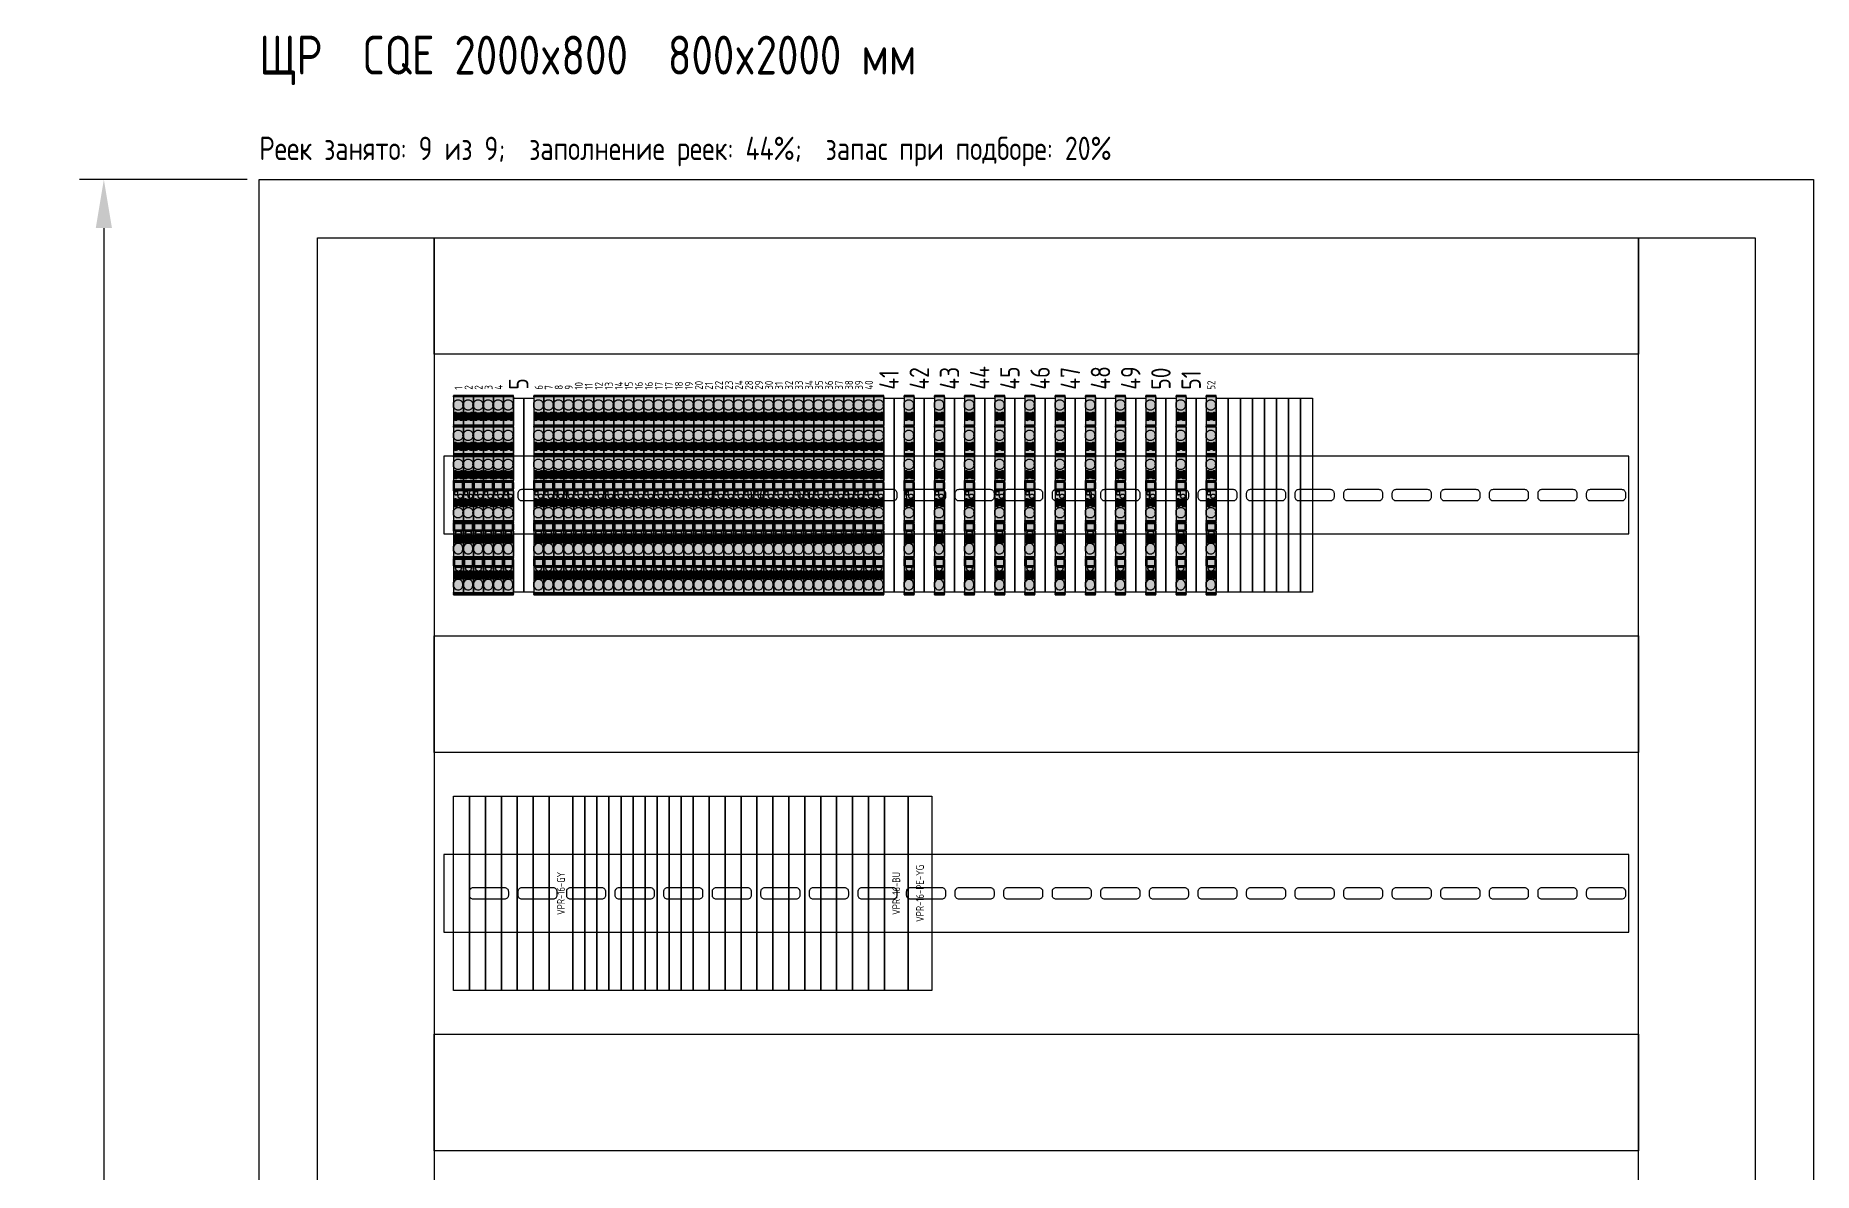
# Model space of a CAD drawing. Header units: millimetres. Extents: x -115 to 1965, y -2092 to 74.
# Drawn here: x -115 to 800, y -511 to 74 of the extents above; entities that cross this region are included whole.
import ezdxf
from ezdxf.enums import TextEntityAlignment as Align

# ---------------------------------------------------------------- set-up
doc = ezdxf.new("R2010")
doc.units = ezdxf.units.MM
for name, color, linetype in [('SXL_DEV', 7, 'Continuous'), ('SXL_DIM', 7, 'Continuous'), ('SXL_DUCT', 8, 'Continuous'), ('SXL_FRAME', 7, 'Continuous'), ('SXL_RAIL', 8, 'Continuous'), ('SXL_TEXT', 7, 'Continuous')]:
    doc.layers.add(name, color=color, linetype=linetype)
doc.styles.add('SX_GOST', font='GOST2304A.ttf')
doc.dimstyles.new('ISO-25', dxfattribs={"dimtxt": 2.5, "dimasz": 2.5, "dimexe": 1.25, "dimexo": 0.625, "dimtad": 1, "dimtxsty": 'Standard', "dimcen": 2.5, "dimadec": 0, "dimazin": 0, "dimtfac": 1, "dimtmove": 0, "dimatfit": 3, "dimfxl": 1, "dimarcsym": 0})

# ---------------------------------------------------------------- blocks, each defined once
blk = doc.blocks.new('*U21')
at = {"ltscale": 2}
blk.add_lwpolyline([(0, 20), (0, -20), (610, -20), (610, 20), (0, 20)], dxfattribs=at)
for points in [[(15.23, 3), (31.23, 3, -0.414214), (33.23, 1), (33.23, -1, -0.414214), (31.23, -3), (15.23, -3, -0.414214), (13.23, -1), (13.23, 1, -0.414214)], [(40.23, 3), (56.23, 3, -0.414214), (58.23, 1), (58.23, -1, -0.414214), (56.23, -3), (40.23, -3, -0.414214), (38.23, -1), (38.23, 1, -0.414214)], [(65.23, 3), (81.23, 3, -0.414214), (83.23, 1), (83.23, -1, -0.414214), (81.23, -3), (65.23, -3, -0.414214), (63.23, -1), (63.23, 1, -0.414214)], [(90.23, 3), (106.23, 3, -0.414214), (108.23, 1), (108.23, -1, -0.414214), (106.23, -3), (90.23, -3, -0.414214), (88.23, -1), (88.23, 1, -0.414214)], [(115.23, 3), (131.23, 3, -0.414214), (133.23, 1), (133.23, -1, -0.414214), (131.23, -3), (115.23, -3, -0.414214), (113.23, -1), (113.23, 1, -0.414214)], [(140.23, 3), (156.23, 3, -0.414214), (158.23, 1), (158.23, -1, -0.414214), (156.23, -3), (140.23, -3, -0.414214), (138.23, -1), (138.23, 1, -0.414214)], [(165.23, 3), (181.23, 3, -0.414214), (183.23, 1), (183.23, -1, -0.414214), (181.23, -3), (165.23, -3, -0.414214), (163.23, -1), (163.23, 1, -0.414214)], [(190.23, 3), (206.23, 3, -0.414214), (208.23, 1), (208.23, -1, -0.414214), (206.23, -3), (190.23, -3, -0.414214), (188.23, -1), (188.23, 1, -0.414214)], [(215.23, 3), (231.23, 3, -0.414214), (233.23, 1), (233.23, -1, -0.414214), (231.23, -3), (215.23, -3, -0.414214), (213.23, -1), (213.23, 1, -0.414214)], [(240.23, 3), (256.23, 3, -0.414214), (258.23, 1), (258.23, -1, -0.414214), (256.23, -3), (240.23, -3, -0.414214), (238.23, -1), (238.23, 1, -0.414214)], [(265.23, 3), (281.23, 3, -0.414214), (283.23, 1), (283.23, -1, -0.414214), (281.23, -3), (265.23, -3, -0.414214), (263.23, -1), (263.23, 1, -0.414214)], [(290.23, 3), (306.23, 3, -0.414214), (308.23, 1), (308.23, -1, -0.414214), (306.23, -3), (290.23, -3, -0.414214), (288.23, -1), (288.23, 1, -0.414214)], [(315.23, 3), (331.23, 3, -0.414214), (333.23, 1), (333.23, -1, -0.414214), (331.23, -3), (315.23, -3, -0.414214), (313.23, -1), (313.23, 1, -0.414214)], [(340.23, 3), (356.23, 3, -0.414214), (358.23, 1), (358.23, -1, -0.414214), (356.23, -3), (340.23, -3, -0.414214), (338.23, -1), (338.23, 1, -0.414214)], [(365.23, 3), (381.23, 3, -0.414214), (383.23, 1), (383.23, -1, -0.414214), (381.23, -3), (365.23, -3, -0.414214), (363.23, -1), (363.23, 1, -0.414214)], [(390.23, 3), (406.23, 3, -0.414214), (408.23, 1), (408.23, -1, -0.414214), (406.23, -3), (390.23, -3, -0.414214), (388.23, -1), (388.23, 1, -0.414214)], [(415.23, 3), (431.23, 3, -0.414214), (433.23, 1), (433.23, -1, -0.414214), (431.23, -3), (415.23, -3, -0.414214), (413.23, -1), (413.23, 1, -0.414214)], [(440.23, 3), (456.23, 3, -0.414214), (458.23, 1), (458.23, -1, -0.414214), (456.23, -3), (440.23, -3, -0.414214), (438.23, -1), (438.23, 1, -0.414214)], [(465.23, 3), (481.23, 3, -0.414214), (483.23, 1), (483.23, -1, -0.414214), (481.23, -3), (465.23, -3, -0.414214), (463.23, -1), (463.23, 1, -0.414214)], [(490.23, 3), (506.23, 3, -0.414214), (508.23, 1), (508.23, -1, -0.414214), (506.23, -3), (490.23, -3, -0.414214), (488.23, -1), (488.23, 1, -0.414214)], [(515.23, 3), (531.23, 3, -0.414214), (533.23, 1), (533.23, -1, -0.414214), (531.23, -3), (515.23, -3, -0.414214), (513.23, -1), (513.23, 1, -0.414214)], [(540.23, 3), (556.23, 3, -0.414214), (558.23, 1), (558.23, -1, -0.414214), (556.23, -3), (540.23, -3, -0.414214), (538.23, -1), (538.23, 1, -0.414214)], [(565.23, 3), (581.23, 3, -0.414214), (583.23, 1), (583.23, -1, -0.414214), (581.23, -3), (565.23, -3, -0.414214), (563.23, -1), (563.23, 1, -0.414214)], [(590.23, 3), (606.23, 3, -0.414214), (608.23, 1), (608.23, -1, -0.414214), (606.23, -3), (590.23, -3, -0.414214), (588.23, -1), (588.23, 1, -0.414214)]]:
    blk.add_lwpolyline(points, format="xyb", close=True, dxfattribs=at)
blk = doc.blocks.new('VPR-2.5-3L-GY')
at = {"true_color": 0xc7c8ca}
h = blk.add_hatch(color=9, dxfattribs=at)
h.dxf.hatch_style = 1
h.paths.add_polyline_path([(5.15, 51.29), (0, 51.29), (0, -51.29), (5.15, -51.29)])
at = {"true_color": 0xcd6928}
h = blk.add_hatch(color=32, dxfattribs=at)
h.dxf.hatch_style = 1
h.paths.add_polyline_path([(4.5, 42.63), (3.88, 42.63), (3.4, 42.23), (1.7, 42.23), (1.21, 42.63), (0.6, 42.63), (0.6, 38.43), (1.44, 38.43), (1.84, 38.83), (3.26, 38.83), (3.66, 38.43), (4.5, 38.43)])
h = blk.add_hatch(color=32, dxfattribs=at)
h.dxf.hatch_style = 1
h.paths.add_polyline_path([(4.5, 27.26), (3.88, 27.26), (3.4, 26.86), (1.7, 26.86), (1.21, 27.26), (0.6, 27.26), (0.6, 23.06), (1.44, 23.06), (1.84, 23.46), (3.26, 23.46), (3.66, 23.06), (4.5, 23.06)])
h = blk.add_hatch(color=32, dxfattribs=at)
h.dxf.hatch_style = 1
h.paths.add_polyline_path([(4.5, 12.61), (3.88, 12.61), (3.4, 12.21), (1.7, 12.21), (1.21, 12.61), (0.6, 12.61), (0.6, 8.41), (1.44, 8.41), (1.84, 8.81), (3.26, 8.81), (3.66, 8.41), (4.5, 8.41)])
h = blk.add_hatch(color=32, dxfattribs=at)
h.dxf.hatch_style = 1
h.paths.add_polyline_path([(4.5, -1.78), (3.88, -1.78), (3.4, -2.18), (1.7, -2.18), (1.21, -1.78), (0.6, -1.78), (0.6, -5.98), (1.44, -5.98), (1.84, -5.58), (3.26, -5.58), (3.66, -5.98), (4.5, -5.98)])
h = blk.add_hatch(color=32, dxfattribs=at)
h.dxf.hatch_style = 1
h.paths.add_polyline_path([(4.5, -20.56), (3.88, -20.56), (3.4, -20.96), (1.7, -20.96), (1.21, -20.56), (0.6, -20.56), (0.6, -24.76), (1.44, -24.76), (1.84, -24.36), (3.26, -24.36), (3.66, -24.76), (4.5, -24.76)])
h = blk.add_hatch(color=32, dxfattribs=at)
h.dxf.hatch_style = 1
h.paths.add_polyline_path([(4.5, -39.01), (3.88, -39.01), (3.4, -39.41), (1.7, -39.41), (1.21, -39.01), (0.6, -39.01), (0.6, -43.21), (1.44, -43.21), (1.84, -42.81), (3.26, -42.81), (3.66, -43.21), (4.5, -43.21)])
at = {"color": 7, "linetype": 'Continuous', "lineweight": 25}
for p, q in [((5.15, 51.29), (0, 51.29)), ((0, 51.23), (0, 51.13)), ((5.15, 50.53), (0, 50.53)), ((0, 50.53), (0, 47.73)), ((0.22, 47.73), (0, 47.73)), ((0, 45.13), (0, 47.73)), ((4.8, 46.13), (4.8, 46.73)), ((5.15, 51.13), (5.15, 51.23)), ((5.15, 50.53), (5.15, 36.18)), ((0, 45.13), (0.22, 45.13)), ((0, 45.13), (0, 36.18)), ((0.68, 40.9), (0.68, 42.58)), ((0.68, 42.58), (1.18, 42.58)), ((1.64, 40.9), (0.68, 40.9)), ((0.68, 40.1), (0.68, 40.9)), ((0.68, 38.58), (0.68, 40.1)), ((0.68, 40.1), (1.64, 40.1)), ((1.36, 38.48), (0.78, 38.48)), ((1.18, 42.58), (1.68, 42.18)), ((1.8, 38.88), (1.43, 38.51)), ((3.43, 42.18), (1.68, 42.18)), ((3.3, 38.88), (1.8, 38.88)), ((3.7, 38.48), (3.3, 38.88)), ((3.93, 42.58), (3.43, 42.18)), ((3.47, 40.9), (4.43, 40.9)), ((3.47, 40.1), (4.43, 40.1)), ((4.43, 38.48), (3.7, 38.48)), ((3.93, 42.58), (4.43, 42.58)), ((4.43, 42.58), (4.43, 40.9)), ((4.43, 40.9), (4.43, 40.1)), ((4.43, 40.1), (4.43, 38.48)), ((0, 36.18), (5.15, 36.18)), ((0, 36.06), (5.15, 36.06)), ((0, 36.06), (0, 35.8)), ((0, 35.8), (4.95, 35.79)), ((0, 35.66), (4.95, 35.66)), ((0, 35.66), (0, 35.65)), ((0, 35.65), (4.95, 35.65)), ((4.95, 35.56), (0, 35.56)), ((5.15, 35.46), (0, 35.46)), ((5.15, 35.42), (0, 35.42)), ((5.15, 34.92), (0, 34.92)), ((0, 34.92), (0, 32.08)), ((0.22, 32.08), (0, 32.08)), ((0, 29.48), (0, 32.08)), ((0, 29.48), (0.22, 29.48)), ((0, 29.48), (0, 21.48)), ((4.8, 30.48), (4.8, 31.08)), ((5.15, 35.79), (4.95, 35.79)), ((5.15, 35.69), (4.95, 35.69)), ((4.95, 35.69), (4.95, 35.46)), ((5.15, 35.86), (5.15, 36.06)), ((5.15, 35.86), (5.15, 35.79)), ((5.15, 35.79), (5.15, 35.69)), ((5.15, 35.69), (5.15, 35.52)), ((5.15, 34.92), (5.15, 21.48)), ((0, 21.48), (5.15, 21.48)), ((0, 21.35), (5.15, 21.35)), ((0, 21.35), (0, 21.07)), ((0, 21.07), (4.95, 21.06)), ((0, 20.93), (4.95, 20.93)), ((0, 20.93), (4.95, 20.93)), ((0, 20.93), (0, 20.93)), ((4.95, 20.85), (0, 20.85)), ((0, 20.85), (0, 20.42)), ((5.15, 20.3), (0, 20.3)), ((5.15, 20.3), (0, 20.3)), ((5.15, 20.26), (0, 20.26)), ((5.15, 19.77), (0, 19.77)), ((0, 19.77), (0, 17.13)), ((0.68, 25.53), (0.68, 27.21)), ((0.68, 27.21), (1.18, 27.21)), ((1.64, 25.53), (0.68, 25.53)), ((0.68, 24.73), (0.68, 25.53)), ((0.68, 23.21), (0.68, 24.73)), ((0.68, 24.73), (1.64, 24.73)), ((1.36, 23.11), (0.78, 23.11)), ((1.18, 27.21), (1.68, 26.81)), ((1.8, 23.51), (1.43, 23.14)), ((3.43, 26.81), (1.68, 26.81)), ((3.3, 23.51), (1.8, 23.51)), ((3.7, 23.11), (3.3, 23.51)), ((3.93, 27.21), (3.43, 26.81)), ((3.47, 25.53), (4.43, 25.53)), ((3.47, 24.73), (4.43, 24.73)), ((4.43, 23.11), (3.7, 23.11)), ((3.93, 27.21), (4.43, 27.21)), ((4.43, 27.21), (4.43, 25.53)), ((4.43, 25.53), (4.43, 24.73)), ((4.43, 24.73), (4.43, 23.11)), ((5.15, 21.06), (4.95, 21.06)), ((5.15, 20.96), (4.95, 20.96)), ((4.95, 20.96), (4.95, 20.3)), ((5.15, 21.13), (5.15, 21.35)), ((5.15, 21.13), (5.15, 21.06)), ((5.15, 20.96), (5.15, 20.36)), ((5.15, 19.77), (5.15, 7.48)), ((0.22, 17.13), (0, 17.13)), ((0, 14.53), (0, 17.13)), ((0, 14.53), (0, 7.48)), ((0, 14.53), (0.22, 14.53)), ((0.68, 10.88), (0.68, 12.56)), ((0.68, 12.56), (1.18, 12.56)), ((1.64, 10.88), (0.68, 10.88)), ((0.68, 10.08), (0.68, 10.88)), ((0.68, 8.56), (0.68, 10.08)), ((0.68, 10.08), (1.64, 10.08)), ((1.18, 12.56), (1.68, 12.16)), ((3.43, 12.16), (1.68, 12.16)), ((3.93, 12.56), (3.43, 12.16)), ((3.47, 10.88), (4.43, 10.88)), ((3.47, 10.08), (4.43, 10.08)), ((3.93, 12.56), (4.43, 12.56)), ((4.43, 12.56), (4.43, 10.88)), ((4.43, 10.88), (4.43, 10.08)), ((4.43, 10.08), (4.43, 8.46)), ((4.8, 15.53), (4.8, 16.13)), ((0, 7.48), (5.15, 7.48)), ((5.15, 7.02), (0, 7.02)), ((0, 6.48), (0, 7.02)), ((5.15, 6.48), (0, 6.48)), ((0, 3.28), (0, 6.48)), ((0, 3.28), (5.15, 3.28)), ((0, 2.69), (0, 3.28)), ((5.15, 2.69), (0, 2.69)), ((5.15, 2.23), (0, 2.23)), ((0, 2.23), (0, -7.77)), ((0.55, 3.28), (0.55, 6.48)), ((2.25, 1.84), (0.65, 1.84)), ((0.65, 0.23), (0.65, 1.84)), ((0.67, 1.81), (0.65, 1.84)), ((0.65, 0.23), (0.67, 0.26)), ((0.65, 0.23), (2.25, 0.23)), ((0.67, 1.81), (2.23, 1.81)), ((0.67, 0.26), (0.67, 1.81)), ((0.67, 0.26), (2.23, 0.26)), ((1.36, 8.46), (0.78, 8.46)), ((1.8, 8.86), (1.43, 8.49)), ((3.3, 8.86), (1.8, 8.86)), ((2.23, 1.81), (2.25, 1.84)), ((2.23, 0.26), (2.23, 1.81)), ((2.25, 0.23), (2.23, 0.26)), ((2.25, 0.23), (2.25, 1.84)), ((3.08, 0.39), (2.9, 0.29)), ((3.7, 8.46), (3.3, 8.86)), ((4.43, 8.46), (3.7, 8.46)), ((4.5, 6.48), (4.5, 3.28)), ((5.15, 6.48), (5.15, 7.02)), ((5.15, 6.48), (5.15, 3.28)), ((5.15, 2.69), (5.15, 3.28)), ((5.15, 2.23), (5.15, -13.07)), ((0.22, -7.77), (0, -7.77)), ((0, -10.37), (0, -7.77)), ((0.68, -3.51), (0.68, -1.83)), ((0.68, -1.83), (1.18, -1.83)), ((1.64, -3.51), (0.68, -3.51)), ((0.68, -4.31), (0.68, -3.51)), ((0.68, -5.83), (0.68, -4.31)), ((0.68, -4.31), (1.64, -4.31)), ((1.36, -5.93), (0.78, -5.93)), ((1.18, -1.83), (1.68, -2.23)), ((1.8, -5.53), (1.43, -5.9)), ((3.43, -2.23), (1.68, -2.23)), ((3.3, -5.53), (1.8, -5.53)), ((3.7, -5.93), (3.3, -5.53)), ((3.93, -1.83), (3.43, -2.23)), ((3.47, -3.51), (4.43, -3.51)), ((3.47, -4.31), (4.43, -4.31)), ((4.43, -5.93), (3.7, -5.93)), ((3.93, -1.83), (4.43, -1.83)), ((3.95, -1.53), (4.13, -1.43)), ((4.43, -1.83), (4.43, -3.51)), ((4.43, -3.51), (4.43, -4.31)), ((4.43, -4.31), (4.43, -5.93)), ((4.8, -9.37), (4.8, -8.77)), ((0, -10.37), (0.22, -10.37)), ((0, -10.37), (0, -13.07)), ((0, -13.07), (5.15, -13.07)), ((0, -13.56), (5.15, -13.56)), ((0, -13.59), (5.15, -13.59)), ((0, -13.61), (5.15, -13.61)), ((0, -13.71), (4.95, -13.71)), ((4.95, -13.8), (0, -13.8)), ((4.95, -13.8), (0, -13.8)), ((0, -13.8), (0, -13.8)), ((4.95, -13.94), (0, -13.94)), ((0, -13.94), (0, -14.05)), ((5.15, -14.05), (0, -14.05)), ((5.15, -14.17), (0, -14.17)), ((0, -14.72), (0, -14.17)), ((5.15, -14.72), (0, -14.72)), ((0, -17.92), (0, -14.72)), ((0, -17.92), (5.15, -17.92)), ((0, -18.59), (0, -17.92)), ((0.55, -14.72), (0.55, -17.92)), ((1.32, -11.51), (3.41, -11.51)), ((4.5, -14.72), (4.5, -17.92)), ((4.95, -13.61), (4.95, -13.84)), ((5.15, -13.84), (4.95, -13.84)), ((5.15, -13.94), (4.95, -13.94)), ((5.15, -13.67), (5.15, -13.84)), ((5.15, -13.94), (5.15, -14)), ((5.15, -14.05), (5.15, -14)), ((5.15, -14.72), (5.15, -14.17)), ((5.15, -14.72), (5.15, -17.92)), ((5.15, -18.59), (5.15, -17.92)), ((5.15, -18.59), (0, -18.59)), ((0, -18.59), (0, -26.27)), ((0.22, -26.27), (0, -26.27)), ((0, -28.87), (0, -26.27)), ((0.68, -22.29), (0.68, -20.61)), ((0.68, -20.61), (1.18, -20.61)), ((1.64, -22.29), (0.68, -22.29)), ((0.68, -23.09), (0.68, -22.29)), ((0.68, -24.61), (0.68, -23.09)), ((0.68, -23.09), (1.64, -23.09)), ((1.36, -24.71), (0.78, -24.71)), ((1.18, -19.73), (1.92, -20.47)), ((1.18, -20.61), (1.68, -21.01)), ((1.8, -24.31), (1.43, -24.68)), ((3.43, -21.01), (1.68, -21.01)), ((3.3, -24.31), (1.8, -24.31)), ((2.27, -20.62), (2.78, -20.62)), ((3.13, -20.47), (3.87, -19.73)), ((3.7, -24.71), (3.3, -24.31)), ((3.93, -20.61), (3.43, -21.01)), ((3.47, -22.29), (4.43, -22.29)), ((3.47, -23.09), (4.43, -23.09)), ((4.43, -24.71), (3.7, -24.71)), ((3.93, -20.61), (4.43, -20.61)), ((4.43, -20.61), (4.43, -22.29)), ((4.43, -22.29), (4.43, -23.09)), ((4.43, -23.09), (4.43, -24.71)), ((4.8, -27.87), (4.8, -27.27)), ((5.15, -18.59), (5.15, -31.57)), ((0, -28.87), (0.22, -28.87)), ((0, -28.87), (0, -31.57)), ((0, -31.57), (5.15, -31.57)), ((0, -32.06), (5.15, -32.06)), ((0, -32.11), (5.15, -32.11)), ((0, -32.21), (4.95, -32.21)), ((4.95, -32.3), (0, -32.3)), ((4.95, -32.3), (0, -32.3)), ((0, -32.3), (0, -32.3)), ((4.95, -32.44), (0, -32.44)), ((0, -32.44), (0, -32.55)), ((5.15, -32.55), (0, -32.55)), ((5.15, -32.67), (0, -32.67)), ((0, -33.19), (0, -32.67)), ((5.15, -33.19), (0, -33.19)), ((0, -36.39), (0, -33.19)), ((5.15, -36.39), (0, -36.39)), ((0, -36.39), (0, -37.09)), ((0.55, -33.19), (0.55, -36.39)), ((1.79, -30.19), (3.01, -30.19)), ((4.5, -33.19), (4.5, -36.39)), ((4.95, -32.11), (4.95, -32.34)), ((5.15, -32.34), (4.95, -32.34)), ((4.95, -32.34), (4.95, -32.44)), ((5.15, -32.44), (4.95, -32.44)), ((5.15, -32.17), (5.15, -32.34)), ((5.15, -32.34), (5.15, -32.44)), ((5.15, -32.44), (5.15, -32.5)), ((5.15, -32.55), (5.15, -32.5)), ((5.15, -33.19), (5.15, -32.67)), ((5.15, -33.19), (5.15, -36.39)), ((5.15, -36.39), (5.15, -37.09)), ((5.15, -37.09), (0, -37.09)), ((0, -37.09), (0, -44.77)), ((0.22, -44.77), (0, -44.77)), ((0, -47.37), (0, -44.77)), ((0.68, -40.74), (0.68, -39.06)), ((0.68, -39.06), (1.18, -39.06)), ((1.64, -40.74), (0.68, -40.74)), ((0.68, -41.54), (0.68, -40.74)), ((0.68, -43.06), (0.68, -41.54)), ((0.68, -41.54), (1.64, -41.54)), ((1.36, -43.16), (0.78, -43.16)), ((1.18, -38.23), (1.92, -38.97)), ((1.18, -39.06), (1.68, -39.46)), ((1.8, -42.76), (1.43, -43.13)), ((3.43, -39.46), (1.68, -39.46)), ((3.3, -42.76), (1.8, -42.76)), ((2.27, -39.12), (2.78, -39.12)), ((3.13, -38.97), (3.87, -38.23)), ((3.7, -43.16), (3.3, -42.76)), ((3.93, -39.06), (3.43, -39.46)), ((3.47, -40.74), (4.43, -40.74)), ((3.47, -41.54), (4.43, -41.54)), ((4.43, -43.16), (3.7, -43.16)), ((3.93, -39.06), (4.43, -39.06)), ((4.43, -39.06), (4.43, -40.74)), ((4.43, -40.74), (4.43, -41.54)), ((4.43, -41.54), (4.43, -43.16)), ((5.15, -37.09), (5.15, -50.07)), ((0, -47.37), (0.22, -47.37)), ((0, -47.37), (0, -50.07)), ((0, -50.07), (5.15, -50.07)), ((0, -50.56), (5.15, -50.56)), ((0, -50.61), (5.15, -50.61)), ((0, -50.71), (4.95, -50.71)), ((4.95, -50.8), (0, -50.8)), ((4.95, -50.8), (0, -50.8)), ((0, -50.8), (0, -50.8)), ((4.95, -50.94), (0, -50.94)), ((0, -50.94), (0, -51.05)), ((0, -51.29), (5.15, -51.29)), ((4.8, -46.37), (4.8, -45.77)), ((4.95, -50.61), (4.95, -50.84)), ((5.15, -50.84), (4.95, -50.84)), ((5.15, -50.94), (4.95, -50.94)), ((5.15, -50.67), (5.15, -50.84)), ((5.15, -50.84), (5.15, -50.94)), ((5.15, -50.94), (5.15, -51)), ((5.15, -51.05), (5.15, -51))]:
    blk.add_line(p, q, dxfattribs=at)
blk.add_lwpolyline([(5.15, -51.29), (5.15, 51.29), (0, 51.29), (0, -51.29), (5.15, -51.29)])
for points in [[(0.6, 38.43), (0.6, 42.63), (1.21, 42.63), (1.7, 42.23), (3.4, 42.23), (3.88, 42.63), (4.5, 42.63), (4.5, 38.43), (3.66, 38.43), (3.26, 38.83), (1.84, 38.83), (1.44, 38.43)], [(0.6, 23.06), (0.6, 27.26), (1.21, 27.26), (1.7, 26.86), (3.4, 26.86), (3.88, 27.26), (4.5, 27.26), (4.5, 23.06), (3.66, 23.06), (3.26, 23.46), (1.84, 23.46), (1.44, 23.06)], [(0.6, 8.41), (0.6, 12.61), (1.21, 12.61), (1.7, 12.21), (3.4, 12.21), (3.88, 12.61), (4.5, 12.61), (4.5, 8.41), (3.66, 8.41), (3.26, 8.81), (1.84, 8.81), (1.44, 8.41)], [(0.6, -5.98), (0.6, -1.78), (1.21, -1.78), (1.7, -2.18), (3.4, -2.18), (3.88, -1.78), (4.5, -1.78), (4.5, -5.98), (3.66, -5.98), (3.26, -5.58), (1.84, -5.58), (1.44, -5.98)], [(0.6, -24.76), (0.6, -20.56), (1.21, -20.56), (1.7, -20.96), (3.4, -20.96), (3.88, -20.56), (4.5, -20.56), (4.5, -24.76), (3.66, -24.76), (3.26, -24.36), (1.84, -24.36), (1.44, -24.76)], [(0.6, -43.21), (0.6, -39.01), (1.21, -39.01), (1.7, -39.41), (3.4, -39.41), (3.88, -39.01), (4.5, -39.01), (4.5, -43.21), (3.66, -43.21), (3.26, -42.81), (1.84, -42.81), (1.44, -43.21)]]:
    blk.add_lwpolyline(points, close=True, dxfattribs=at)
for centre, radius, start, end in [((0.78, 38.58), 0.1, 180, 270), ((1.36, 38.58), 0.1, 270, 315), ((2.55, 40.5), 1, 23.57818, 156.42182), ((2.55, 40.5), 1, 203.57818, 336.42182), ((0.78, 23.21), 0.1, 180, 270), ((1.36, 23.21), 0.1, 270, 315), ((2.55, 25.13), 1, 23.57818, 156.42182), ((2.55, 25.13), 1, 203.57818, 336.42182), ((2.55, 10.48), 1, 23.57818, 156.42182), ((2.55, 10.48), 1, 203.57818, 336.42182), ((0.78, 8.56), 0.1, 180, 270), ((1.36, 8.56), 0.1, 270, 315), ((0.78, -5.83), 0.1, 180, 270), ((1.36, -5.83), 0.1, 270, 315), ((2.55, -3.91), 1, 23.57818, 156.42182), ((2.55, -3.91), 1, 203.57818, 336.42182), ((2.4, -27.27), 2.4, 0, 155.37568), ((0.78, -24.61), 0.1, 180, 270), ((1.36, -24.61), 0.1, 270, 315), ((2.53, -25.84), 7.11, 81.52418, 98.47582), ((2.55, -22.69), 1, 23.57818, 156.42182), ((2.55, -22.69), 1, 203.57818, 336.42182), ((2.4, -27.87), 2.4, 204.62432, 0), ((2.4, -45.77), 2.4, 0, 155.37568), ((0.78, -43.06), 0.1, 180, 270), ((1.36, -43.06), 0.1, 270, 315), ((2.53, -44.34), 7.11, 81.52418, 98.47582), ((2.55, -41.14), 1, 23.57818, 156.42182), ((2.55, -41.14), 1, 203.57818, 336.42182), ((2.4, -46.37), 2.4, 204.62432, 0)]:
    blk.add_arc(centre, radius, start, end, dxfattribs=at)
for points, knots in [([(0, 50.53), (0, 50.55), (0, 50.6), (0, 50.66), (0, 50.73), (0, 50.81), (0, 50.89), (0, 50.95), (0, 51), (0, 51.03), (0, 51.03), (0, 51.03)], [0, 0, 0, 0, 0.079597, 0.159223, 0.240129, 0.368602, 0.500069, 0.628543, 0.760011, 0.879282, 1, 1, 1, 1]), ([(0.22, 47.73), (0.24, 47.78), (0.29, 47.88), (0.37, 48.01), (0.45, 48.14), (0.55, 48.27), (0.71, 48.45), (0.96, 48.67), (1.32, 48.89), (1.71, 49.05), (2.25, 49.15), (2.92, 49.12), (3.55, 48.87), (3.99, 48.55), (4.28, 48.25), (4.51, 47.9), (4.66, 47.56), (4.75, 47.26), (4.79, 47), (4.8, 46.82), (4.8, 46.73)], [0, 0, 0, 0, 0.024394, 0.048636, 0.072831, 0.097085, 0.121504, 0.185849, 0.250275, 0.31462, 0.379045, 0.500019, 0.620993, 0.685337, 0.749763, 0.814108, 0.878533, 0.919087, 0.959411, 1, 1, 1, 1]), ([(4.8, 46.13), (4.8, 46.08), (4.8, 45.98), (4.78, 45.82), (4.76, 45.66), (4.72, 45.51), (4.65, 45.27), (4.51, 44.97), (4.28, 44.62), (3.99, 44.32), (3.55, 44), (2.92, 43.75), (2.25, 43.71), (1.71, 43.82), (1.32, 43.98), (0.96, 44.19), (0.69, 44.44), (0.48, 44.68), (0.34, 44.9), (0.26, 45.05), (0.22, 45.13)], [0, 0, 0, 0, 0.024394, 0.048636, 0.072831, 0.097085, 0.121504, 0.185849, 0.250275, 0.31462, 0.379045, 0.500019, 0.620993, 0.685337, 0.749763, 0.814108, 0.878533, 0.919087, 0.959411, 1, 1, 1, 1]), ([(5.15, 50.53), (5.15, 50.66), (5.15, 50.79), (5.15, 50.98), (5.15, 51.03), (5.15, 51.03)], [0, 0, 0, 0, 0.5, 0.5, 1, 1, 1, 1]), ([(0, 36.06), (0, 36.08), (0, 36.1), (0, 36.13), (0, 36.16), (0, 36.18), (0, 36.18), (0, 36.18)], [0, 0, 0, 0, 0.1671802, 0.3318902, 0.5004135, 0.7494531, 1, 1, 1, 1]), ([(0, 35.8), (0, 35.77), (0, 35.73), (0, 35.68), (0, 35.66), (0, 35.66)], [0, 0, 0, 0, 0.5, 0.5, 1, 1, 1, 1]), ([(0, 35.62), (0, 35.63), (0, 35.64), (0, 35.65), (0, 35.65)], [0, 0, 0, 0, 0.497129, 1, 1, 1, 1]), ([(0, 34.92), (0, 34.94), (0, 34.98), (0, 35.03), (0, 35.1), (0, 35.18), (0, 35.25), (0, 35.32), (0, 35.37), (0, 35.4), (0, 35.41), (0, 35.42)], [0, 0, 0, 0, 0.0800126, 0.1601253, 0.2414441, 0.3692652, 0.5000614, 0.6278835, 0.7586808, 0.8786191, 1, 1, 1, 1]), ([(0.22, 32.08), (0.24, 32.13), (0.29, 32.23), (0.37, 32.36), (0.45, 32.49), (0.55, 32.62), (0.71, 32.8), (0.96, 33.02), (1.32, 33.24), (1.71, 33.4), (2.25, 33.5), (2.92, 33.47), (3.55, 33.22), (3.99, 32.9), (4.28, 32.6), (4.51, 32.25), (4.66, 31.91), (4.75, 31.61), (4.79, 31.35), (4.8, 31.17), (4.8, 31.08)], [0, 0, 0, 0, 0.024394, 0.048636, 0.072831, 0.097085, 0.121504, 0.185849, 0.250275, 0.31462, 0.379045, 0.500019, 0.620993, 0.685337, 0.749763, 0.814108, 0.878533, 0.919087, 0.959411, 1, 1, 1, 1]), ([(4.8, 30.48), (4.8, 30.43), (4.8, 30.33), (4.78, 30.17), (4.76, 30.01), (4.72, 29.86), (4.65, 29.62), (4.51, 29.32), (4.28, 28.97), (3.99, 28.67), (3.55, 28.35), (2.92, 28.1), (2.25, 28.06), (1.71, 28.17), (1.32, 28.33), (0.96, 28.54), (0.69, 28.79), (0.48, 29.03), (0.34, 29.25), (0.26, 29.4), (0.22, 29.48)], [0, 0, 0, 0, 0.0243942, 0.0486358, 0.0728305, 0.0970848, 0.1215043, 0.1858492, 0.2502747, 0.3146196, 0.3790451, 0.5000188, 0.6209926, 0.6853375, 0.749763, 0.8141079, 0.8785334, 0.9190869, 0.9594114, 1, 1, 1, 1]), ([(5.15, 34.92), (5.15, 35.04), (5.15, 35.16), (5.15, 35.34), (5.15, 35.4), (5.15, 35.42)], [0, 0, 0, 0, 0.5, 0.5, 1, 1, 1, 1]), ([(0, 21.35), (0, 21.36), (0, 21.39), (0, 21.42), (0, 21.45), (0, 21.48), (0, 21.48), (0, 21.48)], [0, 0, 0, 0, 0.167329, 0.331784, 0.500465, 0.749473, 1, 1, 1, 1]), ([(0, 21.07), (0, 21.04), (0, 21), (0, 20.95), (0, 20.94), (0, 20.93)], [0, 0, 0, 0, 0.5, 0.5, 1, 1, 1, 1]), ([(0, 20.9), (0, 20.91), (0, 20.92), (0, 20.93), (0, 20.93)], [0, 0, 0, 0, 0.497129, 1, 1, 1, 1]), ([(0, 19.77), (0, 19.79), (0, 19.84), (0, 19.91), (0, 19.97), (0, 20.03), (0, 20.1), (0, 20.15), (0, 20.2), (0, 20.24), (0, 20.25), (0, 20.26)], [0, 0, 0, 0, 0.101572, 0.200381, 0.298422, 0.397735, 0.500284, 0.627642, 0.757961, 0.878261, 1, 1, 1, 1]), ([(0.22, 17.13), (0.24, 17.18), (0.29, 17.28), (0.37, 17.41), (0.45, 17.54), (0.55, 17.67), (0.71, 17.85), (0.96, 18.07), (1.32, 18.29), (1.71, 18.45), (2.25, 18.55), (2.92, 18.52), (3.55, 18.27), (3.99, 17.95), (4.28, 17.65), (4.51, 17.3), (4.66, 16.96), (4.75, 16.66), (4.79, 16.4), (4.8, 16.22), (4.8, 16.13)], [0, 0, 0, 0, 0.024394, 0.048636, 0.072831, 0.097085, 0.121504, 0.185849, 0.250275, 0.31462, 0.379045, 0.500019, 0.620993, 0.685337, 0.749763, 0.814108, 0.878533, 0.919087, 0.959411, 1, 1, 1, 1]), ([(5.15, 21.35), (5.15, 21.39), (5.15, 21.42), (5.15, 21.47), (5.15, 21.48), (5.15, 21.48)], [0, 0, 0, 0, 0.5, 0.5, 1, 1, 1, 1]), ([(5.15, 21.06), (5.15, 21.05), (5.15, 21.04), (5.15, 21.04), (5.15, 21.03), (5.15, 21.02), (5.15, 21.01), (5.15, 20.99), (5.15, 20.98), (5.15, 20.96)], [0, 0, 0, 0, 0.0000268555, 0.0000268555, 0.0000268555, 0.000053711, 0.000053711, 0.000053711, 0.0001048413, 0.0001048413, 0.0001048413, 0.0001048413]), ([(5.15, 19.77), (5.15, 19.88), (5.15, 20), (5.15, 20.18), (5.15, 20.24), (5.15, 20.26)], [0, 0, 0, 0, 0.5, 0.5, 1, 1, 1, 1]), ([(4.8, 15.53), (4.8, 15.48), (4.8, 15.38), (4.78, 15.22), (4.76, 15.06), (4.72, 14.91), (4.65, 14.67), (4.51, 14.37), (4.28, 14.02), (3.99, 13.72), (3.55, 13.4), (2.92, 13.15), (2.25, 13.11), (1.71, 13.22), (1.32, 13.38), (0.96, 13.59), (0.69, 13.84), (0.48, 14.08), (0.34, 14.3), (0.26, 14.45), (0.22, 14.53)], [0, 0, 0, 0, 0.0243942, 0.0486358, 0.0728305, 0.0970848, 0.1215043, 0.1858492, 0.2502747, 0.3146196, 0.3790451, 0.5000188, 0.6209926, 0.6853375, 0.749763, 0.8141079, 0.8785334, 0.9190869, 0.9594114, 1, 1, 1, 1]), ([(0, 7.02), (0, 7.03), (0, 7.05), (0, 7.1), (0, 7.15), (0, 7.23), (0, 7.34), (0, 7.44), (0, 7.48)], [0, 0, 0, 0, 0.1259506, 0.2495429, 0.37352, 0.5005997, 0.7495449, 1, 1, 1, 1]), ([(0, 2.23), (0, 2.26), (0, 2.31), (0, 2.38), (0, 2.45), (0, 2.53), (0, 2.63), (0, 2.67), (0, 2.69)], [0, 0, 0, 0, 0.125951, 0.249543, 0.37352, 0.5006, 0.749545, 1, 1, 1, 1]), ([(3.95, -1.53), (3.92, -1.54), (3.86, -1.57), (3.77, -1.61), (3.68, -1.64), (3.54, -1.66), (3.37, -1.67), (3.15, -1.64), (2.95, -1.56), (2.72, -1.41), (2.5, -1.15), (2.38, -0.83), (2.37, -0.56), (2.41, -0.34), (2.48, -0.14), (2.6, 0.03), (2.74, 0.18), (2.85, 0.26), (2.9, 0.29)], [0, 0, 0, 0, 0.030168, 0.060086, 0.090023, 0.12025, 0.185229, 0.25037, 0.315349, 0.38049, 0.500065, 0.619641, 0.684619, 0.749761, 0.814739, 0.87988, 0.9399, 1, 1, 1, 1]), ([(3.08, 0.39), (3.1, 0.41), (3.16, 0.44), (3.25, 0.48), (3.35, 0.5), (3.48, 0.53), (3.66, 0.54), (3.87, 0.5), (4.08, 0.43), (4.31, 0.28), (4.53, 0.02), (4.64, -0.3), (4.66, -0.58), (4.62, -0.79), (4.55, -0.99), (4.43, -1.17), (4.29, -1.32), (4.18, -1.39), (4.13, -1.43)], [0, 0, 0, 0, 0.030168, 0.060086, 0.090023, 0.12025, 0.185229, 0.25037, 0.315349, 0.38049, 0.500065, 0.619641, 0.684619, 0.749761, 0.814739, 0.87988, 0.9399, 1, 1, 1, 1]), ([(5.15, 7.02), (5.15, 7.06), (5.15, 7.13), (5.15, 7.29), (5.15, 7.39), (5.15, 7.48)], [0, 0, 0, 0, 0.5, 0.5, 1, 1, 1, 1]), ([(5.15, 2.23), (5.15, 2.33), (5.15, 2.43), (5.15, 2.59), (5.15, 2.66), (5.15, 2.69)], [0, 0, 0, 0, 0.5, 0.5, 1, 1, 1, 1]), ([(0.22, -7.77), (0.24, -7.72), (0.29, -7.62), (0.37, -7.49), (0.45, -7.36), (0.55, -7.23), (0.71, -7.05), (0.96, -6.83), (1.32, -6.61), (1.71, -6.45), (2.25, -6.35), (2.92, -6.38), (3.55, -6.63), (3.99, -6.95), (4.28, -7.25), (4.51, -7.6), (4.66, -7.94), (4.75, -8.24), (4.79, -8.5), (4.8, -8.68), (4.8, -8.77)], [0, 0, 0, 0, 0.024394, 0.048636, 0.072831, 0.097085, 0.121504, 0.185849, 0.250275, 0.31462, 0.379045, 0.500019, 0.620993, 0.685337, 0.749763, 0.814108, 0.878533, 0.919087, 0.959411, 1, 1, 1, 1]), ([(0, -13.56), (0, -13.56), (0, -13.55), (0, -13.54), (0, -13.51), (0, -13.47), (0, -13.4), (0, -13.33), (0, -13.24), (0, -13.15), (0, -13.1), (0, -13.07)], [0, 0, 0, 0, 0.080013, 0.160125, 0.241444, 0.369265, 0.500061, 0.627884, 0.758681, 0.878619, 1, 1, 1, 1]), ([(0, -13.8), (0, -13.8), (0, -13.79), (0, -13.78), (0, -13.77)], [0, 0, 0, 0, 0.497071, 1, 1, 1, 1]), ([(0, -13.8), (0, -13.81), (0, -13.83), (0, -13.88), (0, -13.92), (0, -13.94)], [0, 0, 0, 0, 0.5, 0.5, 1, 1, 1, 1]), ([(4.8, -9.37), (4.8, -9.42), (4.8, -9.52), (4.78, -9.68), (4.76, -9.84), (4.72, -9.99), (4.65, -10.23), (4.51, -10.53), (4.28, -10.88), (3.99, -11.18), (3.55, -11.5), (2.92, -11.75), (2.25, -11.79), (1.71, -11.68), (1.32, -11.52), (0.96, -11.31), (0.69, -11.06), (0.48, -10.82), (0.34, -10.6), (0.26, -10.45), (0.22, -10.37)], [0, 0, 0, 0, 0.024394, 0.048636, 0.072831, 0.097085, 0.121504, 0.185849, 0.250275, 0.31462, 0.379045, 0.500019, 0.620993, 0.685337, 0.749763, 0.814108, 0.878533, 0.919087, 0.959411, 1, 1, 1, 1]), ([(5.15, -13.56), (5.15, -13.55), (5.15, -13.49), (5.15, -13.31), (5.15, -13.19), (5.15, -13.07)], [0, 0, 0, 0, 0.5, 0.5, 1, 1, 1, 1]), ([(1.18, -19.73), (1.16, -19.71), (1.12, -19.67), (1.08, -19.61), (1.05, -19.54), (1.02, -19.45), (1.01, -19.32), (1.04, -19.17), (1.1, -19.04), (1.21, -18.93), (1.33, -18.84), (1.43, -18.82), (1.48, -18.81)], [0, 0, 0, 0, 0.063139, 0.125111, 0.187139, 0.250441, 0.375146, 0.500291, 0.624996, 0.750141, 0.874961, 1, 1, 1, 1]), ([(2.27, -20.62), (2.25, -20.62), (2.21, -20.61), (2.14, -20.6), (2.07, -20.58), (1.99, -20.54), (1.94, -20.49), (1.92, -20.47)], [0, 0, 0, 0, 0.166556, 0.332331, 0.500193, 0.749367, 1, 1, 1, 1]), ([(3.13, -20.47), (3.11, -20.48), (3.08, -20.51), (3.03, -20.55), (2.96, -20.58), (2.87, -20.61), (2.81, -20.61), (2.78, -20.62)], [0, 0, 0, 0, 0.166556, 0.332331, 0.500193, 0.749367, 1, 1, 1, 1]), ([(3.57, -18.81), (3.6, -18.82), (3.65, -18.82), (3.72, -18.85), (3.78, -18.89), (3.86, -18.95), (3.95, -19.04), (4.01, -19.17), (4.04, -19.32), (4.02, -19.47), (3.97, -19.61), (3.91, -19.69), (3.87, -19.73)], [0, 0, 0, 0, 0.063139, 0.125111, 0.187139, 0.250441, 0.375146, 0.500291, 0.624996, 0.750141, 0.874961, 1, 1, 1, 1]), ([(0, -32.06), (0, -32.06), (0, -32.05), (0, -32.04), (0, -32.01), (0, -31.97), (0, -31.9), (0, -31.83), (0, -31.74), (0, -31.65), (0, -31.6), (0, -31.57)], [0, 0, 0, 0, 0.080013, 0.160125, 0.241444, 0.369265, 0.500061, 0.627884, 0.758681, 0.878619, 1, 1, 1, 1]), ([(0, -32.3), (0, -32.3), (0, -32.29), (0, -32.28), (0, -32.27)], [0, 0, 0, 0, 0.497071, 1, 1, 1, 1]), ([(0, -32.3), (0, -32.31), (0, -32.33), (0, -32.38), (0, -32.42), (0, -32.44)], [0, 0, 0, 0, 0.5, 0.5, 1, 1, 1, 1]), ([(0, -32.67), (0, -32.67), (0, -32.66), (0, -32.65), (0, -32.63), (0, -32.6), (0, -32.56), (0, -32.55)], [0, 0, 0, 0, 0.16718, 0.33189, 0.500413, 0.749453, 1, 1, 1, 1]), ([(5.15, -32.06), (5.15, -32.05), (5.15, -31.99), (5.15, -31.81), (5.15, -31.69), (5.15, -31.57)], [0, 0, 0, 0, 0.5, 0.5, 1, 1, 1, 1]), ([(1.18, -38.23), (1.16, -38.21), (1.12, -38.17), (1.08, -38.11), (1.05, -38.04), (1.02, -37.95), (1.01, -37.82), (1.04, -37.67), (1.1, -37.54), (1.21, -37.43), (1.33, -37.34), (1.43, -37.32), (1.48, -37.31)], [0, 0, 0, 0, 0.063139, 0.125111, 0.187139, 0.250441, 0.375146, 0.500291, 0.624996, 0.750141, 0.874961, 1, 1, 1, 1]), ([(2.27, -39.12), (2.25, -39.12), (2.21, -39.11), (2.14, -39.1), (2.07, -39.08), (1.99, -39.04), (1.94, -38.99), (1.92, -38.97)], [0, 0, 0, 0, 0.1665561, 0.332331, 0.5001928, 0.7493673, 1, 1, 1, 1]), ([(3.13, -38.97), (3.11, -38.98), (3.08, -39.01), (3.03, -39.05), (2.96, -39.08), (2.87, -39.11), (2.81, -39.11), (2.78, -39.12)], [0, 0, 0, 0, 0.166556, 0.332331, 0.500193, 0.749367, 1, 1, 1, 1]), ([(3.57, -37.31), (3.6, -37.32), (3.65, -37.32), (3.72, -37.35), (3.78, -37.39), (3.86, -37.45), (3.95, -37.54), (4.01, -37.67), (4.04, -37.82), (4.02, -37.97), (3.97, -38.11), (3.91, -38.19), (3.87, -38.23)], [0, 0, 0, 0, 0.0631394, 0.1251115, 0.1871388, 0.2504407, 0.3751456, 0.5002908, 0.6249958, 0.750141, 0.8749612, 1, 1, 1, 1]), ([(0, -50.56), (0, -50.56), (0, -50.55), (0, -50.54), (0, -50.51), (0, -50.47), (0, -50.4), (0, -50.33), (0, -50.24), (0, -50.15), (0, -50.1), (0, -50.07)], [0, 0, 0, 0, 0.080013, 0.160125, 0.241444, 0.369265, 0.500061, 0.627884, 0.758681, 0.878619, 1, 1, 1, 1]), ([(0, -50.8), (0, -50.8), (0, -50.79), (0, -50.78), (0, -50.77)], [0, 0, 0, 0, 0.497071, 1, 1, 1, 1]), ([(0, -50.8), (0, -50.81), (0, -50.83), (0, -50.88), (0, -50.92), (0, -50.94)], [0, 0, 0, 0, 0.5, 0.5, 1, 1, 1, 1]), ([(0, -51.17), (0, -51.17), (0, -51.16), (0, -51.15), (0, -51.13), (0, -51.1), (0, -51.06), (0, -51.05)], [0, 0, 0, 0, 0.16718, 0.33189, 0.500413, 0.749453, 1, 1, 1, 1]), ([(5.15, -50.56), (5.15, -50.55), (5.15, -50.49), (5.15, -50.31), (5.15, -50.19), (5.15, -50.07)], [0, 0, 0, 0, 0.5, 0.5, 1, 1, 1, 1])]:
    blk.add_open_spline(points, degree=3, knots=knots, dxfattribs=at)
for points in [[(4.95, 35.79), (4.95, 35.76), (4.95, 35.72), (4.95, 35.69)], [(5.15, 36.06), (5.15, 36.13), (5.15, 36.18), (5.15, 36.18)], [(4.95, 21.06), (4.95, 21.03), (4.95, 20.99), (4.95, 20.96)], [(0, -14.05), (0, -14.12), (0, -14.17), (0, -14.17)], [(4.95, -13.84), (4.95, -13.87), (4.95, -13.91), (4.95, -13.94)], [(5.15, -13.84), (5.15, -13.87), (5.15, -13.91), (5.15, -13.94)], [(5.15, -14.17), (5.15, -14.17), (5.15, -14.12), (5.15, -14.05)], [(5.15, -32.67), (5.15, -32.67), (5.15, -32.62), (5.15, -32.55)], [(4.95, -50.84), (4.95, -50.87), (4.95, -50.91), (4.95, -50.94)], [(5.15, -51.17), (5.15, -51.17), (5.15, -51.12), (5.15, -51.05)]]:
    blk.add_open_spline(points, degree=3, dxfattribs=at)
blk = doc.blocks.new('*D31')
at = {"layer": 'Defpoints', "color": 0, "transparency": 16777216}
for p in [(0, 0), (-80, -2000), (0, -2000)]:
    blk.add_point(p, dxfattribs=at)
at = {"layer": 'SXL_DIM', "color": 0, "lineweight": -2, "transparency": 16777216}
for p, q in [((-6.25, 0), (-92.5, 0)), ((-80, -25), (-80, -1975)), ((-6.25, -2000), (-92.5, -2000))]:
    blk.add_line(p, q, dxfattribs=at)
at = {"layer": 'SXL_DIM', "color": 0, "transparency": 16777216}
for points in [[(-84.17, -25), (-75.83, -25), (-80, 0)], [(-84.17, -1975), (-75.83, -1975), (-80, -2000)]]:
    blk.add_solid(points, dxfattribs=at)
at = {"layer": 'SXL_DIM', "color": 0, "transparency": 16777216, "insert": (-98.75, -1000), "char_height": 25, "attachment_point": 5, "rotation": 90}
blk.add_mtext('2000', dxfattribs=at)

msp = doc.modelspace()

# ---------------------------------------------------------------- linework, layer by layer
at = {"layer": 'SXL_DEV'}
for points in [[(130.9, -112.5), (136.1, -112.5), (136.1, -212.5), (130.9, -212.5)], [(136.1, -112.5), (141.3, -112.5), (141.3, -212.5), (136.1, -212.5)], [(321.55, -112.5), (326.75, -112.5), (326.75, -212.5), (321.55, -212.5)], [(326.75, -112.5), (331.95, -112.5), (331.95, -212.5), (326.75, -212.5)], [(337.1, -112.5), (342.3, -112.5), (342.3, -212.5), (337.1, -212.5)], [(342.3, -112.5), (347.5, -112.5), (347.5, -212.5), (342.3, -212.5)], [(352.65, -112.5), (357.85, -112.5), (357.85, -212.5), (352.65, -212.5)], [(357.85, -112.5), (363.05, -112.5), (363.05, -212.5), (357.85, -212.5)], [(368.2, -112.5), (373.4, -112.5), (373.4, -212.5), (368.2, -212.5)], [(373.4, -112.5), (378.6, -112.5), (378.6, -212.5), (373.4, -212.5)], [(383.75, -112.5), (388.95, -112.5), (388.95, -212.5), (383.75, -212.5)], [(388.95, -112.5), (394.15, -112.5), (394.15, -212.5), (388.95, -212.5)], [(399.3, -112.5), (404.5, -112.5), (404.5, -212.5), (399.3, -212.5)], [(404.5, -112.5), (409.7, -112.5), (409.7, -212.5), (404.5, -212.5)], [(414.85, -112.5), (420.05, -112.5), (420.05, -212.5), (414.85, -212.5)], [(420.05, -112.5), (425.25, -112.5), (425.25, -212.5), (420.05, -212.5)], [(430.4, -112.5), (435.6, -112.5), (435.6, -212.5), (430.4, -212.5)], [(435.6, -112.5), (440.8, -112.5), (440.8, -212.5), (435.6, -212.5)], [(445.95, -112.5), (451.15, -112.5), (451.15, -212.5), (445.95, -212.5)], [(451.15, -112.5), (456.35, -112.5), (456.35, -212.5), (451.15, -212.5)], [(461.5, -112.5), (466.7, -112.5), (466.7, -212.5), (461.5, -212.5)], [(466.7, -112.5), (471.9, -112.5), (471.9, -212.5), (466.7, -212.5)], [(477.05, -112.5), (482.25, -112.5), (482.25, -212.5), (477.05, -212.5)], [(482.25, -112.5), (487.45, -112.5), (487.45, -212.5), (482.25, -212.5)], [(492.6, -112.5), (498.8, -112.5), (498.8, -212.5), (492.6, -212.5)], [(498.8, -112.5), (505, -112.5), (505, -212.5), (498.8, -212.5)], [(505, -112.5), (511.2, -112.5), (511.2, -212.5), (505, -212.5)], [(511.2, -112.5), (517.4, -112.5), (517.4, -212.5), (511.2, -212.5)], [(517.4, -112.5), (523.6, -112.5), (523.6, -212.5), (517.4, -212.5)], [(523.6, -112.5), (529.8, -112.5), (529.8, -212.5), (523.6, -212.5)], [(529.8, -112.5), (536, -112.5), (536, -212.5), (529.8, -212.5)], [(536, -112.5), (542.2, -112.5), (542.2, -212.5), (536, -212.5)], [(100, -317.5), (108.2, -317.5), (108.2, -417.5), (100, -417.5)], [(108.2, -317.5), (116.4, -317.5), (116.4, -417.5), (108.2, -417.5)], [(116.4, -317.5), (124.6, -317.5), (124.6, -417.5), (116.4, -417.5)], [(124.6, -317.5), (132.8, -317.5), (132.8, -417.5), (124.6, -417.5)], [(132.8, -317.5), (141, -317.5), (141, -417.5), (132.8, -417.5)], [(141, -317.5), (149.2, -317.5), (149.2, -417.5), (141, -417.5)], [(149.2, -317.5), (161.4, -317.5), (161.4, -417.5), (149.2, -417.5)], [(161.4, -317.5), (167.6, -317.5), (167.6, -417.5), (161.4, -417.5)], [(167.6, -317.5), (173.8, -317.5), (173.8, -417.5), (167.6, -417.5)], [(173.8, -317.5), (180, -317.5), (180, -417.5), (173.8, -417.5)], [(180, -317.5), (186.2, -317.5), (186.2, -417.5), (180, -417.5)], [(186.2, -317.5), (192.4, -317.5), (192.4, -417.5), (186.2, -417.5)], [(192.4, -317.5), (198.6, -317.5), (198.6, -417.5), (192.4, -417.5)], [(198.6, -317.5), (204.8, -317.5), (204.8, -417.5), (198.6, -417.5)], [(204.8, -317.5), (211, -317.5), (211, -417.5), (204.8, -417.5)], [(211, -317.5), (217.2, -317.5), (217.2, -417.5), (211, -417.5)], [(217.2, -317.5), (223.4, -317.5), (223.4, -417.5), (217.2, -417.5)], [(223.4, -317.5), (231.6, -317.5), (231.6, -417.5), (223.4, -417.5)], [(231.6, -317.5), (239.8, -317.5), (239.8, -417.5), (231.6, -417.5)], [(239.8, -317.5), (248, -317.5), (248, -417.5), (239.8, -417.5)], [(248, -317.5), (256.2, -317.5), (256.2, -417.5), (248, -417.5)], [(256.2, -317.5), (264.4, -317.5), (264.4, -417.5), (256.2, -417.5)], [(264.4, -317.5), (272.6, -317.5), (272.6, -417.5), (264.4, -417.5)], [(272.6, -317.5), (280.8, -317.5), (280.8, -417.5), (272.6, -417.5)], [(280.8, -317.5), (289, -317.5), (289, -417.5), (280.8, -417.5)], [(289, -317.5), (297.2, -317.5), (297.2, -417.5), (289, -417.5)], [(297.2, -317.5), (305.4, -317.5), (305.4, -417.5), (297.2, -417.5)], [(305.4, -317.5), (313.6, -317.5), (313.6, -417.5), (305.4, -417.5)], [(313.6, -317.5), (321.8, -317.5), (321.8, -417.5), (313.6, -417.5)], [(321.8, -317.5), (334, -317.5), (334, -417.5), (321.8, -417.5)], [(334, -317.5), (346.2, -317.5), (346.2, -417.5), (334, -417.5)]]:
    msp.add_lwpolyline(points, close=True, dxfattribs=at)
at = {"layer": 'SXL_DUCT'}
for points in [[(30, -30), (90, -30), (90, -1935), (30, -1935)], [(90, -30), (710, -30), (710, -90), (90, -90)], [(710, -30), (770, -30), (770, -1935), (710, -1935)], [(90, -235), (710, -235), (710, -295), (90, -295)], [(90, -440), (710, -440), (710, -500), (90, -500)]]:
    msp.add_lwpolyline(points, close=True, dxfattribs=at)
at = {"layer": 'SXL_FRAME'}
for points in [[(0, 0), (800, 0), (800, -2000), (0, -2000)], [(30, -30), (770, -30), (770, -1970), (30, -1970)]]:
    msp.add_lwpolyline(points, close=True, dxfattribs=at)

# ---------------------------------------------------------------- block references
at = {"layer": 'SXL_DEV'}
for p in [(100, -162.5), (105.15, -162.5), (110.3, -162.5), (115.45, -162.5), (120.6, -162.5), (125.75, -162.5), (141.3, -162.5), (146.45, -162.5), (151.6, -162.5), (156.75, -162.5), (161.9, -162.5), (167.05, -162.5), (172.2, -162.5), (177.35, -162.5), (182.5, -162.5), (187.65, -162.5), (192.8, -162.5), (197.95, -162.5), (203.1, -162.5), (208.25, -162.5), (213.4, -162.5), (218.55, -162.5), (223.7, -162.5), (228.85, -162.5), (234, -162.5), (239.15, -162.5), (244.3, -162.5), (249.45, -162.5), (254.6, -162.5), (259.75, -162.5), (264.9, -162.5), (270.05, -162.5), (275.2, -162.5), (280.35, -162.5), (285.5, -162.5), (290.65, -162.5), (295.8, -162.5), (300.95, -162.5), (306.1, -162.5), (311.25, -162.5), (316.4, -162.5), (331.95, -162.5), (347.5, -162.5), (363.05, -162.5), (378.6, -162.5), (394.15, -162.5), (409.7, -162.5), (425.25, -162.5), (440.8, -162.5), (456.35, -162.5), (471.9, -162.5), (487.45, -162.5)]:
    msp.add_blockref('VPR-2.5-3L-GY', p, dxfattribs=at)
at = {"layer": 'SXL_RAIL'}
for p in [(95, -162.5), (95, -367.5)]:
    msp.add_blockref('*U21', p, dxfattribs=at)

# ---------------------------------------------------------------- texts
at = {"layer": 'SXL_DEV', "style": 'SX_GOST'}
for s, p in [('VPR-16-GY', (155.3, -367.5)), ('VPR-16-BU', (327.9, -367.5)), ('VPR-16-PE-YG', (340.1, -367.5))]:
    msp.add_text(s, height=4, rotation=90, dxfattribs=at).set_placement(p, align=Align.MIDDLE_CENTER)
at = {"layer": 'SXL_TEXT', "style": 'SX_GOST'}
for s, height, p in [('ЩР  CQE 2000x800  800x2000 мм', 20, (0, 54)), ('Реек занято: 9 из 9;  заполнение реек: 44%;  запас при подборе: 20%', 12, (0, 10))]:
    msp.add_text(s, height=height, dxfattribs=at).set_placement(p)
for s, height, p in [('41', 10, (324.175, -108.209)), ('42', 10, (339.725, -108.209)), ('43', 10, (355.275, -108.209)), ('44', 10, (370.825, -108.209)), ('45', 10, (386.375, -108.209)), ('46', 10, (401.925, -108.209)), ('47', 10, (417.475, -108.209)), ('48', 10, (433.025, -108.209)), ('49', 10, (448.575, -108.209)), ('50', 10, (464.125, -108.209)), ('51', 10, (479.675, -108.209)), ('1', 4.12, (102.575, -108.209)), ('2', 4.12, (107.725, -108.209)), ('2', 4.12, (112.875, -108.209)), ('3', 4.12, (118.025, -108.209)), ('4', 4.12, (123.175, -108.209)), ('5', 10, (133.525, -108.209)), ('6', 4.12, (143.875, -108.209)), ('7', 4.12, (149.025, -108.209)), ('8', 4.12, (154.175, -108.209)), ('9', 4.12, (159.325, -108.209)), ('10', 4.12, (164.475, -108.209)), ('11', 4.12, (169.625, -108.209)), ('12', 4.12, (174.775, -108.209)), ('13', 4.12, (179.925, -108.209)), ('14', 4.12, (185.075, -108.209)), ('15', 4.12, (190.225, -108.209)), ('16', 4.12, (195.375, -108.209)), ('16', 4.12, (200.525, -108.209)), ('17', 4.12, (205.675, -108.209)), ('17', 4.12, (210.825, -108.209)), ('18', 4.12, (215.975, -108.209)), ('19', 4.12, (221.125, -108.209)), ('20', 4.12, (226.275, -108.209)), ('21', 4.12, (231.425, -108.209)), ('22', 4.12, (236.575, -108.209)), ('23', 4.12, (241.725, -108.209)), ('24', 4.12, (246.875, -108.209)), ('28', 4.12, (252.025, -108.209)), ('29', 4.12, (257.175, -108.209)), ('30', 4.12, (262.325, -108.209)), ('31', 4.12, (267.475, -108.209)), ('32', 4.12, (272.625, -108.209)), ('33', 4.12, (277.775, -108.209)), ('34', 4.12, (282.925, -108.209)), ('35', 4.12, (288.075, -108.209)), ('36', 4.12, (293.225, -108.209)), ('37', 4.12, (298.375, -108.209)), ('38', 4.12, (303.525, -108.209)), ('39', 4.12, (308.675, -108.209)), ('40', 4.12, (313.825, -108.209)), ('52', 4.12, (490.025, -108.209))]:
    msp.add_text(s, height=height, rotation=90, dxfattribs=at).set_placement(p, align=Align.MIDDLE_LEFT)

# ---------------------------------------------------------------- dimensions: what is measured, and where the dimension line sits
at = {"layer": 'SXL_DIM'}
dim = msp.add_linear_dim(base=(-80, -2000), p1=(0, 0), p2=(0, -2000), angle=90, dimstyle='ISO-25', override={"dimscale": 10}, dxfattribs=at)
dim.commit()
dim.dimension.update_dxf_attribs({"geometry": '*D31', "text_midpoint": (-98.75, -1000)})

doc.saveas('drawing.dxf')
